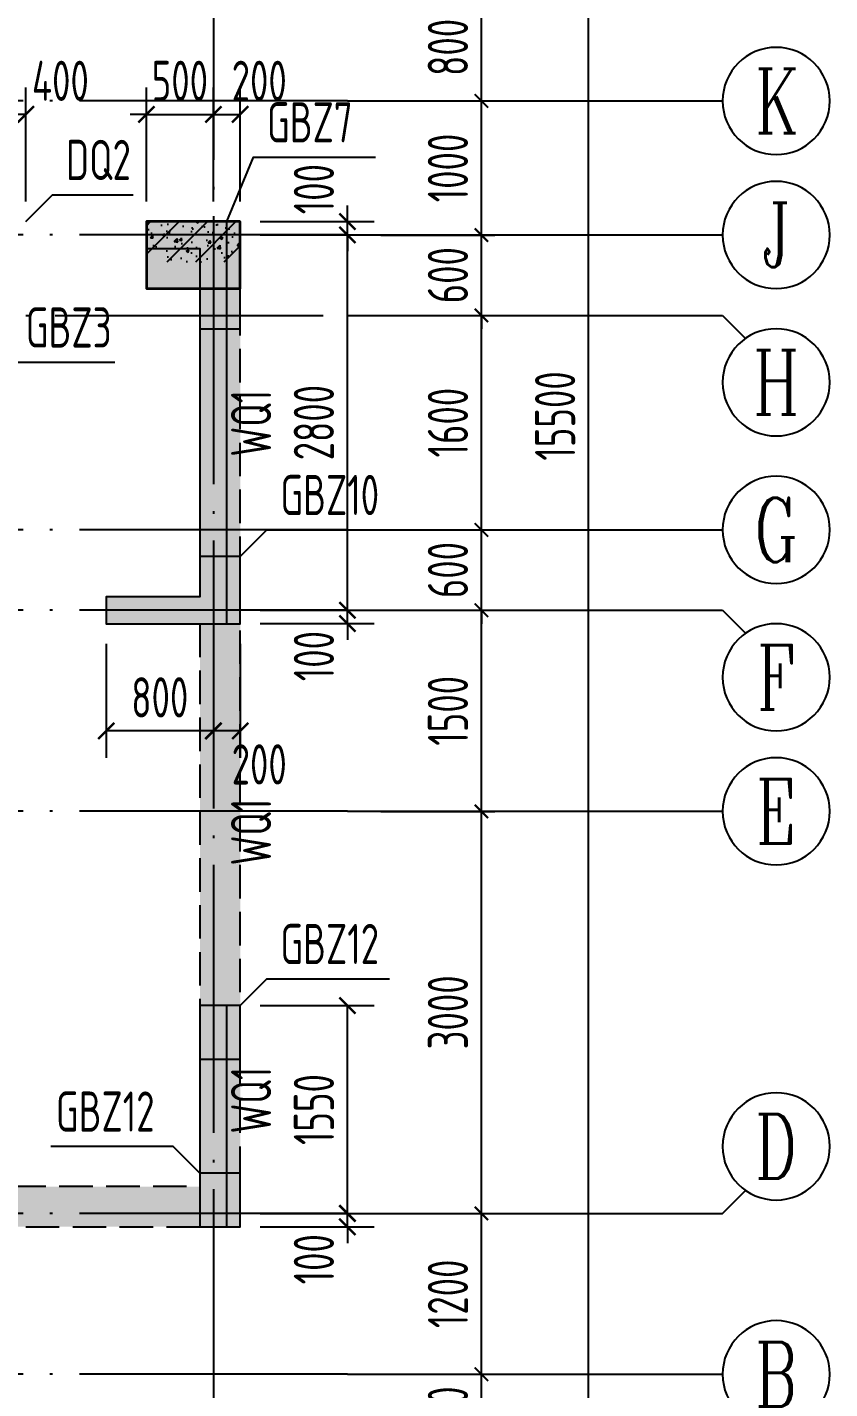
# Model space of a CAD drawing. Extents: x -812054 to 22247, y -644080 to 1003627.
# Drawn here: x -431645 to -425656, y -149689 to -139531 of the extents above; entities that cross this region are included whole.
import ezdxf
from ezdxf.enums import TextEntityAlignment as Align

# ---------------------------------------------------------------- set-up
doc = ezdxf.new("R2010")
doc.units = 0
doc.header["$LTSCALE"] = 1000
doc.linetypes.add('__DASH', pattern=[0.35, 0.25, -0.1])
doc.linetypes.add('DOTE', pattern=[2.42, 2, -0.2, 0.02, -0.2])
doc.layers.get('0').update_dxf_attribs({"linetype": 'CONTINUOUS'})
doc.layers.get('DEFPOINTS').update_dxf_attribs({"linetype": 'CONTINUOUS'})
for name, color, linetype in [('A-AXIS', 1, 'CONTINUOUS'), ('A-DOTE', 10, 'DOTE'), ('AXIS_NUM', 7, 'CONTINUOUS'), ('COLU_DE_TEXT', 7, 'CONTINUOUS'), ('LABEL', 1, 'CONTINUOUS'), ('S-Q墙填充', 252, 'CONTINUOUS'), ('S-Q墙实线', 6, 'CONTINUOUS'), ('S-Q墙标注', 3, 'CONTINUOUS'), ('S-X详图填充', 252, 'CONTINUOUS'), ('S-X详图实线', 4, 'CONTINUOUS'), ('S-Y一般标注', 3, 'CONTINUOUS'), ('S-Z柱实线', 6, 'CONTINUOUS')]:
    doc.layers.add(name, color=color, linetype=linetype)
doc.styles.add('TSSD_Axis', font='complex.shx', dxfattribs={"width": 0.7, "bigfont": 'hztxt.shx'})
doc.styles.add('TSSD_DIMENSION', font='Tssdeng.shx', dxfattribs={"width": 0.7, "bigfont": 'tssdchn.shx'})
doc.styles.add('TSSD_REIN', font='tssdeng.shx', dxfattribs={"width": 0.7, "height": 300, "bigfont": 'tssdchn.shx'})
doc.styles.add('结构文字', font='zstxt.shx', dxfattribs={"width": 0.7, "bigfont": 'zshz.shx'})
doc.dimstyles.new('STRUCK', dxfattribs={"dimtxt": 400, "dimasz": 121, "dimexe": 200, "dimexo": 150, "dimgap": 115, "dimtad": 1, "dimdec": 0, "dimdsep": 46, "dimtxsty": '结构文字', "dimblk": 'ARCHTICK', "dimcen": 400, "dimclrd": 3, "dimclre": 3, "dimclrt": 7, "dimadec": 0, "dimazin": 0, "dimtfac": 1, "dimtdec": 0, "dimtix": 1, "dimtmove": 2, "dimatfit": 3, "dimldrblk": '_DIMX', "dimfxl": 1, "dimtolj": 1, "dimtzin": 0, "dimarcsym": 0})
doc.dimstyles.new('TSSD_100_100', dxfattribs={"dimtxt": 300, "dimasz": 100, "dimexe": 100, "dimexo": 250, "dimgap": 100, "dimtad": 1, "dimdec": 0, "dimzin": 0, "dimdsep": 46, "dimtxsty": 'TSSD_DIMENSION', "dimblk": 'ARCHTICK', "dimcen": 0, "dimdle": 100, "dimclrt": 7, "dimadec": 0, "dimazin": 0, "dimtfac": 1, "dimtdec": 0, "dimtix": 1, "dimtmove": 2, "dimatfit": 3, "dimldrblk": 'ARCHTICK', "dimfxl": 1, "dimtolj": 1, "dimtzin": 0, "dimarcsym": 0})

# ---------------------------------------------------------------- blocks, each defined once
blk = doc.blocks.new('ts_axno')
at = {"color": 0, "linetype": 'ByBlock', "lineweight": -2}
blk.add_circle((0, 0), 0.5, dxfattribs=at)
at = {"color": 0, "linetype": 'ByBlock', "lineweight": -2, "style": 'TSSD_Axis', "width": 0.7}
blk.add_attdef('A', text='', height=0.6, dxfattribs=at).set_placement((0, 0), align=Align.MIDDLE_CENTER)
blk = doc.blocks.new('_ArchTick')
at = {"color": 0, "linetype": 'ByBlock', "const_width": 0.15}
blk.add_lwpolyline([(-0.5, -0.5), (0.5, 0.5)], dxfattribs=at)
blk = doc.blocks.new('*D395')
at = {"layer": 'DEFPOINTS', "color": 0, "transparency": 16777216}
for p in [(259139, 65704), (260139, 65704), (259139, 65104)]:
    blk.add_point(p, dxfattribs=at)
at = {"layer": 'S-Y一般标注', "color": 0, "lineweight": -2, "transparency": 16777216}
for p, q in [((260139, 65704), (260139, 65804)), ((259389, 65704), (260239, 65704)), ((260139, 65104), (260139, 65704)), ((259389, 65104), (260239, 65104)), ((260139, 65104), (260139, 65004))]:
    blk.add_line(p, q, dxfattribs=at)
at = {"layer": 'S-Y一般标注', "color": 0, "lineweight": -2, "transparency": 16777216, "xscale": 100, "yscale": 100, "zscale": 100}
for p, rotation in [((260139, 65704), 270), ((260139, 65104), 90)]:
    blk.add_blockref('_ArchTick', p, dxfattribs=dict(at, rotation=rotation))
at = {"layer": 'S-Y一般标注', "color": 7, "transparency": 16777216, "insert": (259889, 65404), "char_height": 300, "attachment_point": 5, "rotation": 90, "style": 'TSSD_DIMENSION'}
blk.add_mtext('\\A1;600', dxfattribs=at)
blk = doc.blocks.new('*D396')
at = {"layer": 'DEFPOINTS', "color": 0, "transparency": 16777216}
for p in [(259139, 71404), (260139, 71404), (259139, 69904)]:
    blk.add_point(p, dxfattribs=at)
at = {"layer": 'S-Y一般标注', "color": 0, "lineweight": -2, "transparency": 16777216}
for p, q in [((260139, 69804), (260139, 71504)), ((259389, 71404), (260239, 71404)), ((259389, 69904), (260239, 69904))]:
    blk.add_line(p, q, dxfattribs=at)
at = {"layer": 'S-Y一般标注', "color": 0, "lineweight": -2, "transparency": 16777216, "xscale": 100, "yscale": 100, "zscale": 100}
for p, rotation in [((260139, 71404), 90), ((260139, 69904), 270)]:
    blk.add_blockref('_ArchTick', p, dxfattribs=dict(at, rotation=rotation))
at = {"layer": 'S-Y一般标注', "color": 7, "transparency": 16777216, "insert": (259889, 70654), "char_height": 300, "attachment_point": 5, "rotation": 90, "style": 'TSSD_DIMENSION'}
blk.add_mtext('\\A1;1500', dxfattribs=at)
blk = doc.blocks.new('*D397')
at = {"layer": 'DEFPOINTS', "color": 0, "transparency": 16777216}
for p in [(259139, 72004), (260139, 72004), (259139, 71404)]:
    blk.add_point(p, dxfattribs=at)
at = {"layer": 'S-Y一般标注', "color": 0, "lineweight": -2, "transparency": 16777216}
for p, q in [((260139, 72004), (260139, 72104)), ((259389, 72004), (260239, 72004)), ((260139, 71404), (260139, 72004)), ((259389, 71404), (260239, 71404)), ((260139, 71404), (260139, 71304))]:
    blk.add_line(p, q, dxfattribs=at)
at = {"layer": 'S-Y一般标注', "color": 0, "lineweight": -2, "transparency": 16777216, "xscale": 100, "yscale": 100, "zscale": 100}
for p, rotation in [((260139, 72004), 270), ((260139, 71404), 90)]:
    blk.add_blockref('_ArchTick', p, dxfattribs=dict(at, rotation=rotation))
at = {"layer": 'S-Y一般标注', "color": 7, "transparency": 16777216, "insert": (259889, 71704), "char_height": 300, "attachment_point": 5, "rotation": 90, "style": 'TSSD_DIMENSION'}
blk.add_mtext('\\A1;600', dxfattribs=at)
blk = doc.blocks.new('*D398')
at = {"layer": 'DEFPOINTS', "color": 0, "transparency": 16777216}
for p in [(259139, 73604), (260139, 73604), (259139, 72004)]:
    blk.add_point(p, dxfattribs=at)
at = {"layer": 'S-Y一般标注', "color": 0, "lineweight": -2, "transparency": 16777216}
for p, q in [((260139, 71904), (260139, 73704)), ((259389, 73604), (260239, 73604)), ((259389, 72004), (260239, 72004))]:
    blk.add_line(p, q, dxfattribs=at)
at = {"layer": 'S-Y一般标注', "color": 0, "lineweight": -2, "transparency": 16777216, "xscale": 100, "yscale": 100, "zscale": 100}
for p, rotation in [((260139, 73604), 90), ((260139, 72004), 270)]:
    blk.add_blockref('_ArchTick', p, dxfattribs=dict(at, rotation=rotation))
at = {"layer": 'S-Y一般标注', "color": 7, "transparency": 16777216, "insert": (259889, 72804), "char_height": 300, "attachment_point": 5, "rotation": 90, "style": 'TSSD_DIMENSION'}
blk.add_mtext('\\A1;1600', dxfattribs=at)
blk = doc.blocks.new('*D399')
at = {"layer": 'DEFPOINTS', "color": 0, "transparency": 16777216}
for p in [(259139, 74204), (260139, 74204), (259139, 73604)]:
    blk.add_point(p, dxfattribs=at)
at = {"layer": 'S-Y一般标注', "color": 0, "lineweight": -2, "transparency": 16777216}
for p, q in [((260139, 74204), (260139, 74304)), ((259389, 74204), (260239, 74204)), ((260139, 73604), (260139, 74204)), ((259389, 73604), (260239, 73604)), ((260139, 73604), (260139, 73504))]:
    blk.add_line(p, q, dxfattribs=at)
at = {"layer": 'S-Y一般标注', "color": 0, "lineweight": -2, "transparency": 16777216, "xscale": 100, "yscale": 100, "zscale": 100}
for p, rotation in [((260139, 74204), 270), ((260139, 73604), 90)]:
    blk.add_blockref('_ArchTick', p, dxfattribs=dict(at, rotation=rotation))
at = {"layer": 'S-Y一般标注', "color": 7, "transparency": 16777216, "insert": (259889, 73904), "char_height": 300, "attachment_point": 5, "rotation": 90, "style": 'TSSD_DIMENSION'}
blk.add_mtext('\\A1;600', dxfattribs=at)
blk = doc.blocks.new('*D400')
at = {"layer": 'DEFPOINTS', "color": 0, "transparency": 16777216}
for p in [(259139, 75204), (260139, 75204), (259139, 74204)]:
    blk.add_point(p, dxfattribs=at)
at = {"layer": 'S-Y一般标注', "color": 0, "lineweight": -2, "transparency": 16777216}
for p, q in [((260139, 74104), (260139, 75304)), ((259389, 75204), (260239, 75204)), ((259389, 74204), (260239, 74204))]:
    blk.add_line(p, q, dxfattribs=at)
at = {"layer": 'S-Y一般标注', "color": 0, "lineweight": -2, "transparency": 16777216, "xscale": 100, "yscale": 100, "zscale": 100}
for p, rotation in [((260139, 75204), 90), ((260139, 74204), 270)]:
    blk.add_blockref('_ArchTick', p, dxfattribs=dict(at, rotation=rotation))
at = {"layer": 'S-Y一般标注', "color": 7, "transparency": 16777216, "insert": (259889, 74704), "char_height": 300, "attachment_point": 5, "rotation": 90, "style": 'TSSD_DIMENSION'}
blk.add_mtext('\\A1;1000', dxfattribs=at)
blk = doc.blocks.new('*D401')
at = {"layer": 'DEFPOINTS', "color": 0, "transparency": 16777216}
for p in [(259139, 80604), (260939, 80604), (259139, 65104)]:
    blk.add_point(p, dxfattribs=at)
at = {"layer": 'S-Y一般标注', "color": 0, "lineweight": -2, "transparency": 16777216}
for p, q in [((260939, 65004), (260939, 80704)), ((259389, 80604), (261039, 80604)), ((259389, 65104), (261039, 65104))]:
    blk.add_line(p, q, dxfattribs=at)
at = {"layer": 'S-Y一般标注', "color": 0, "lineweight": -2, "transparency": 16777216, "xscale": 100, "yscale": 100, "zscale": 100}
for p, rotation in [((260939, 80604), 90), ((260939, 65104), 270)]:
    blk.add_blockref('_ArchTick', p, dxfattribs=dict(at, rotation=rotation))
at = {"layer": 'S-Y一般标注', "color": 7, "transparency": 16777216, "insert": (260689, 72854), "char_height": 300, "attachment_point": 5, "rotation": 90, "style": 'TSSD_DIMENSION'}
blk.add_mtext('\\A1;15500', dxfattribs=at)
blk = doc.blocks.new('*D402')
at = {"layer": 'DEFPOINTS', "color": 0, "transparency": 16777216}
for p in [(259139, 76004), (260139, 76004), (259139, 75204)]:
    blk.add_point(p, dxfattribs=at)
at = {"layer": 'S-Y一般标注', "color": 0, "lineweight": -2, "transparency": 16777216}
for p, q in [((260139, 75104), (260139, 76104)), ((259389, 76004), (260239, 76004)), ((259389, 75204), (260239, 75204))]:
    blk.add_line(p, q, dxfattribs=at)
at = {"layer": 'S-Y一般标注', "color": 0, "lineweight": -2, "transparency": 16777216, "xscale": 100, "yscale": 100, "zscale": 100}
for p, rotation in [((260139, 76004), 90), ((260139, 75204), 270)]:
    blk.add_blockref('_ArchTick', p, dxfattribs=dict(at, rotation=rotation))
at = {"layer": 'S-Y一般标注', "color": 7, "transparency": 16777216, "insert": (259889, 75604), "char_height": 300, "attachment_point": 5, "rotation": 90, "style": 'TSSD_DIMENSION'}
blk.add_mtext('\\A1;800', dxfattribs=at)
blk = doc.blocks.new('*D405')
at = {"layer": 'DEFPOINTS', "color": 0, "transparency": 16777216}
for p in [(259139, 66904), (260139, 66904), (259139, 65704)]:
    blk.add_point(p, dxfattribs=at)
at = {"layer": 'S-Y一般标注', "color": 0, "lineweight": -2, "transparency": 16777216}
for p, q in [((260139, 65604), (260139, 67004)), ((259389, 66904), (260239, 66904)), ((259389, 65704), (260239, 65704))]:
    blk.add_line(p, q, dxfattribs=at)
at = {"layer": 'S-Y一般标注', "color": 0, "lineweight": -2, "transparency": 16777216, "xscale": 100, "yscale": 100, "zscale": 100}
for p, rotation in [((260139, 66904), 90), ((260139, 65704), 270)]:
    blk.add_blockref('_ArchTick', p, dxfattribs=dict(at, rotation=rotation))
at = {"layer": 'S-Y一般标注', "color": 7, "transparency": 16777216, "insert": (259889, 66304), "char_height": 300, "attachment_point": 5, "rotation": 90, "style": 'TSSD_DIMENSION'}
blk.add_mtext('\\A1;1200', dxfattribs=at)
blk = doc.blocks.new('*D406')
at = {"layer": 'DEFPOINTS', "color": 0, "transparency": 16777216}
for p in [(259139, 69904), (260139, 69904), (259139, 66904)]:
    blk.add_point(p, dxfattribs=at)
at = {"layer": 'S-Y一般标注', "color": 0, "lineweight": -2, "transparency": 16777216}
for p, q in [((260139, 66804), (260139, 70004)), ((259389, 69904), (260239, 69904)), ((259389, 66904), (260239, 66904))]:
    blk.add_line(p, q, dxfattribs=at)
at = {"layer": 'S-Y一般标注', "color": 0, "lineweight": -2, "transparency": 16777216, "xscale": 100, "yscale": 100, "zscale": 100}
for p, rotation in [((260139, 69904), 90), ((260139, 66904), 270)]:
    blk.add_blockref('_ArchTick', p, dxfattribs=dict(at, rotation=rotation))
at = {"layer": 'S-Y一般标注', "color": 7, "transparency": 16777216, "insert": (259889, 68404), "char_height": 300, "attachment_point": 5, "rotation": 90, "style": 'TSSD_DIMENSION'}
blk.add_mtext('\\A1;3000', dxfattribs=at)
blk = doc.blocks.new('*D721')
at = {"layer": 'DEFPOINTS', "color": 0, "transparency": 16777216}
for p in [(-430056, -143881), (-429256, -143881), (-430056, -143981)]:
    blk.add_point(p, dxfattribs=at)
at = {"layer": 'S-Q墙标注', "color": 3, "lineweight": -2, "transparency": 16777216}
for p, q in [((-429256, -143881), (-429256, -143760)), ((-429906, -143881), (-429056, -143881)), ((-429256, -143981), (-429256, -143881)), ((-429906, -143981), (-429056, -143981)), ((-429256, -143981), (-429256, -144102))]:
    blk.add_line(p, q, dxfattribs=at)
at = {"layer": 'S-Q墙标注', "color": 3, "lineweight": -2, "transparency": 16777216, "xscale": 121, "yscale": 121, "zscale": 121}
for p, rotation in [((-429256, -143881), 270), ((-429256, -143981), 90)]:
    blk.add_blockref('_ArchTick', p, dxfattribs=dict(at, rotation=rotation))
at = {"layer": 'S-Q墙标注', "color": 7, "transparency": 16777216, "insert": (-429506, -144223), "char_height": 300, "attachment_point": 5, "rotation": 90, "style": 'TSSD_REIN'}
blk.add_mtext('\\A1;100', dxfattribs=at)
blk = doc.blocks.new('_DIMX')
blk.add_line((-150, 0), (150, 0))
at = {"const_width": 50}
blk.add_lwpolyline([(-70, -70), (70, 70)], dxfattribs=at)
blk = doc.blocks.new('*D722')
at = {"layer": 'DEFPOINTS', "color": 0, "transparency": 16777216}
for p in [(-430056, -141081), (-429256, -141081), (-430056, -143881)]:
    blk.add_point(p, dxfattribs=at)
at = {"layer": 'S-Q墙标注', "color": 3, "lineweight": -2, "transparency": 16777216}
for p, q in [((-429906, -141081), (-429056, -141081)), ((-429256, -143881), (-429256, -141081)), ((-429906, -143881), (-429056, -143881))]:
    blk.add_line(p, q, dxfattribs=at)
at = {"layer": 'S-Q墙标注', "color": 3, "lineweight": -2, "transparency": 16777216, "xscale": 121, "yscale": 121, "zscale": 121}
for p, rotation in [((-429256, -141081), 90), ((-429256, -143881), 270)]:
    blk.add_blockref('_ArchTick', p, dxfattribs=dict(at, rotation=rotation))
at = {"layer": 'S-Q墙标注', "color": 7, "transparency": 16777216, "insert": (-429506, -142481), "char_height": 300, "attachment_point": 5, "rotation": 90, "style": 'TSSD_REIN'}
blk.add_mtext('\\A1;2800', dxfattribs=at)
blk = doc.blocks.new('*D723')
at = {"layer": 'DEFPOINTS', "color": 0, "transparency": 16777216}
for p in [(-430056, -140981), (-429256, -140981), (-430056, -141081)]:
    blk.add_point(p, dxfattribs=at)
at = {"layer": 'S-Q墙标注', "color": 3, "lineweight": -2, "transparency": 16777216}
for p, q in [((-429256, -140981), (-429256, -140860)), ((-429906, -140981), (-429056, -140981)), ((-429256, -141081), (-429256, -140981)), ((-429906, -141081), (-429056, -141081)), ((-429256, -141081), (-429256, -141202))]:
    blk.add_line(p, q, dxfattribs=at)
at = {"layer": 'S-Q墙标注', "color": 3, "lineweight": -2, "transparency": 16777216, "xscale": 121, "yscale": 121, "zscale": 121}
for p, rotation in [((-429256, -140981), 270), ((-429256, -141081), 90)]:
    blk.add_blockref('_ArchTick', p, dxfattribs=dict(at, rotation=rotation))
at = {"layer": 'S-Q墙标注', "color": 7, "transparency": 16777216, "insert": (-429506, -140739), "char_height": 300, "attachment_point": 5, "rotation": 90, "style": 'TSSD_REIN'}
blk.add_mtext('\\A1;100', dxfattribs=at)
blk = doc.blocks.new('*D724')
at = {"layer": 'DEFPOINTS', "color": 0, "transparency": 16777216}
for p in [(-430256, -143981), (-430056, -143981), (-430256, -144781)]:
    blk.add_point(p, dxfattribs=at)
at = {"layer": 'S-Q墙标注', "color": 3, "lineweight": -2, "transparency": 16777216}
for p, q in [((-430256, -144131), (-430256, -144981)), ((-430056, -144131), (-430056, -144981)), ((-430056, -144781), (-430256, -144781))]:
    blk.add_line(p, q, dxfattribs=at)
at = {"layer": 'S-Q墙标注', "color": 3, "lineweight": -2, "transparency": 16777216, "xscale": 121, "yscale": 121, "zscale": 121, "rotation": 180}
blk.add_blockref('_ArchTick', (-430256, -144781), dxfattribs=at)
at = {"layer": 'S-Q墙标注', "color": 3, "lineweight": -2, "transparency": 16777216, "xscale": 121, "yscale": 121, "zscale": 121}
blk.add_blockref('_ArchTick', (-430056, -144781), dxfattribs=at)
at = {"layer": 'S-Q墙标注', "color": 7, "transparency": 16777216, "insert": (-429914, -145031), "char_height": 300, "attachment_point": 5, "style": 'TSSD_REIN'}
blk.add_mtext('\\A1;200', dxfattribs=at)
blk = doc.blocks.new('*D725')
at = {"layer": 'DEFPOINTS', "color": 0, "transparency": 16777216}
for p in [(-431056, -143981), (-430256, -143981), (-431056, -144781)]:
    blk.add_point(p, dxfattribs=at)
at = {"layer": 'S-Q墙标注', "color": 3, "lineweight": -2, "transparency": 16777216}
for p, q in [((-431056, -144131), (-431056, -144981)), ((-430256, -144131), (-430256, -144981)), ((-430256, -144781), (-431056, -144781))]:
    blk.add_line(p, q, dxfattribs=at)
at = {"layer": 'S-Q墙标注', "color": 3, "lineweight": -2, "transparency": 16777216, "xscale": 121, "yscale": 121, "zscale": 121, "rotation": 180}
blk.add_blockref('_ArchTick', (-431056, -144781), dxfattribs=at)
at = {"layer": 'S-Q墙标注', "color": 3, "lineweight": -2, "transparency": 16777216, "xscale": 121, "yscale": 121, "zscale": 121}
blk.add_blockref('_ArchTick', (-430256, -144781), dxfattribs=at)
at = {"layer": 'S-Q墙标注', "color": 7, "transparency": 16777216, "insert": (-430656, -144531), "char_height": 300, "attachment_point": 5, "style": 'TSSD_REIN'}
blk.add_mtext('\\A1;800', dxfattribs=at)
blk = doc.blocks.new('*D726')
at = {"layer": 'DEFPOINTS', "color": 0, "transparency": 16777216}
for p in [(-430056, -148381), (-429256, -148381), (-430056, -148481)]:
    blk.add_point(p, dxfattribs=at)
at = {"layer": 'S-Q墙标注', "color": 3, "lineweight": -2, "transparency": 16777216}
for p, q in [((-429256, -148381), (-429256, -148260)), ((-429906, -148381), (-429056, -148381)), ((-429256, -148481), (-429256, -148381)), ((-429906, -148481), (-429056, -148481)), ((-429256, -148481), (-429256, -148602))]:
    blk.add_line(p, q, dxfattribs=at)
at = {"layer": 'S-Q墙标注', "color": 3, "lineweight": -2, "transparency": 16777216, "xscale": 121, "yscale": 121, "zscale": 121}
for p, rotation in [((-429256, -148381), 270), ((-429256, -148481), 90)]:
    blk.add_blockref('_ArchTick', p, dxfattribs=dict(at, rotation=rotation))
at = {"layer": 'S-Q墙标注', "color": 7, "transparency": 16777216, "insert": (-429506, -148723), "char_height": 300, "attachment_point": 5, "rotation": 90, "style": 'TSSD_REIN'}
blk.add_mtext('\\A1;100', dxfattribs=at)
blk = doc.blocks.new('*D727')
at = {"layer": 'DEFPOINTS', "color": 0, "transparency": 16777216}
for p in [(-430056, -146831), (-429256, -146831), (-430056, -148381)]:
    blk.add_point(p, dxfattribs=at)
at = {"layer": 'S-Q墙标注', "color": 3, "lineweight": -2, "transparency": 16777216}
for p, q in [((-429906, -146831), (-429056, -146831)), ((-429256, -148381), (-429256, -146831)), ((-429906, -148381), (-429056, -148381))]:
    blk.add_line(p, q, dxfattribs=at)
at = {"layer": 'S-Q墙标注', "color": 3, "lineweight": -2, "transparency": 16777216, "xscale": 121, "yscale": 121, "zscale": 121}
for p, rotation in [((-429256, -146831), 90), ((-429256, -148381), 270)]:
    blk.add_blockref('_ArchTick', p, dxfattribs=dict(at, rotation=rotation))
at = {"layer": 'S-Q墙标注', "color": 7, "transparency": 16777216, "insert": (-429506, -147606), "char_height": 300, "attachment_point": 5, "rotation": 90, "style": 'TSSD_REIN'}
blk.add_mtext('\\A1;1550', dxfattribs=at)
blk = doc.blocks.new('*D728')
at = {"layer": 'DEFPOINTS', "color": 0, "transparency": 16777216}
for p in [(-430256, -140181), (-430756, -140981), (-430256, -140981)]:
    blk.add_point(p, dxfattribs=at)
at = {"layer": 'S-Q墙标注', "color": 3, "lineweight": -2, "transparency": 16777216}
for p, q in [((-430756, -140831), (-430756, -139981)), ((-430256, -140831), (-430256, -139981)), ((-430756, -140181), (-430877, -140181)), ((-430756, -140181), (-430256, -140181)), ((-430256, -140181), (-430135, -140181))]:
    blk.add_line(p, q, dxfattribs=at)
at = {"layer": 'S-Q墙标注', "color": 3, "lineweight": -2, "transparency": 16777216, "xscale": 121, "yscale": 121, "zscale": 121}
blk.add_blockref('_ArchTick', (-430756, -140181), dxfattribs=at)
at = {"layer": 'S-Q墙标注', "color": 3, "lineweight": -2, "transparency": 16777216, "xscale": 121, "yscale": 121, "zscale": 121, "rotation": 180}
blk.add_blockref('_ArchTick', (-430256, -140181), dxfattribs=at)
at = {"layer": 'S-Q墙标注', "color": 7, "transparency": 16777216, "insert": (-430506, -139931), "char_height": 300, "attachment_point": 5, "style": 'TSSD_REIN'}
blk.add_mtext('\\A1;500', dxfattribs=at)
blk = doc.blocks.new('*D729')
at = {"layer": 'DEFPOINTS', "color": 0, "transparency": 16777216}
for p in [(-430056, -140181), (-430256, -140981), (-430056, -140981)]:
    blk.add_point(p, dxfattribs=at)
at = {"layer": 'S-Q墙标注', "color": 3, "lineweight": -2, "transparency": 16777216}
for p, q in [((-430256, -140831), (-430256, -139981)), ((-430056, -140831), (-430056, -139981)), ((-430256, -140181), (-430056, -140181))]:
    blk.add_line(p, q, dxfattribs=at)
at = {"layer": 'S-Q墙标注', "color": 3, "lineweight": -2, "transparency": 16777216, "xscale": 121, "yscale": 121, "zscale": 121, "rotation": 180}
blk.add_blockref('_ArchTick', (-430256, -140181), dxfattribs=at)
at = {"layer": 'S-Q墙标注', "color": 3, "lineweight": -2, "transparency": 16777216, "xscale": 121, "yscale": 121, "zscale": 121}
blk.add_blockref('_ArchTick', (-430056, -140181), dxfattribs=at)
at = {"layer": 'S-Q墙标注', "color": 7, "transparency": 16777216, "insert": (-429914, -139931), "char_height": 300, "attachment_point": 5, "style": 'TSSD_REIN'}
blk.add_mtext('\\A1;200', dxfattribs=at)
blk = doc.blocks.new('*D742')
at = {"layer": 'DEFPOINTS', "color": 0, "transparency": 16777216}
for p in [(-432056, -140181), (-432056, -140981), (-431656, -140981)]:
    blk.add_point(p, dxfattribs=at)
at = {"layer": 'S-Q墙标注', "color": 3, "lineweight": -2, "transparency": 16777216}
for p, q in [((-432056, -140831), (-432056, -139981)), ((-431656, -140831), (-431656, -139981)), ((-431656, -140181), (-432056, -140181))]:
    blk.add_line(p, q, dxfattribs=at)
at = {"layer": 'S-Q墙标注', "color": 3, "lineweight": -2, "transparency": 16777216, "xscale": 121, "yscale": 121, "zscale": 121, "rotation": 180}
blk.add_blockref('_ArchTick', (-432056, -140181), dxfattribs=at)
at = {"layer": 'S-Q墙标注', "color": 3, "lineweight": -2, "transparency": 16777216, "xscale": 121, "yscale": 121, "zscale": 121}
blk.add_blockref('_ArchTick', (-431656, -140181), dxfattribs=at)
at = {"layer": 'S-Q墙标注', "color": 7, "transparency": 16777216, "insert": (-431398, -139931), "char_height": 300, "attachment_point": 5, "style": 'TSSD_REIN'}
blk.add_mtext('\\A1;400', dxfattribs=at)
blk = doc.blocks.new('20210812.03353967')
at = {"layer": 'A-AXIS'}
for p, q in [((-163570.9, -49552.1), (-160770.9, -49552.1)), ((-163570.9, -50552.1), (-160770.9, -50552.1)), ((-163570.9, -51151.8), (-160770.9, -51151.8)), ((-160770.9, -51151.8), (-160599.3, -51323.4)), ((-163570.9, -52752.1), (-160770.9, -52752.1)), ((-163570.9, -53352.1), (-160770.9, -53352.1)), ((-160770.9, -53352.1), (-160599.3, -53523.7)), ((-163570.9, -54852.1), (-160770.9, -54852.1)), ((-160770.9, -57852.1), (-160599.3, -57680.5)), ((-163570.9, -57852.1), (-160770.9, -57852.1)), ((-163570.9, -59052.1), (-160770.9, -59052.1))]:
    blk.add_line(p, q, dxfattribs=at)
at = {"layer": 'A-DOTE'}
for p, q in [((-164570.9, -43152.1), (-164570.9, -60652.1)), ((-163570.9, -49552.1), (-216570.9, -49552.1)), ((-163570.9, -50552.1), (-216570.9, -50552.1)), ((-216570.9, -51151.8), (-163570.9, -51151.8)), ((-163570.9, -52752.1), (-216570.9, -52752.1)), ((-163570.9, -53352.1), (-216570.9, -53352.1)), ((-163570.9, -54852.1), (-216570.9, -54852.1)), ((-163570.9, -57852.1), (-216570.9, -57852.1)), ((-163570.9, -59052.1), (-216570.9, -59052.1))]:
    blk.add_line(p, q, dxfattribs=at)
at = {"layer": 'A-AXIS'}
ref = blk.add_blockref('ts_axno', (-160370.9, -49552.1), dxfattribs=dict(at, xscale=-800, yscale=800, zscale=800))
ref.add_attrib('G', 'K', dxfattribs={"layer": 'AXIS_NUM', "height": 480, "style": 'TSSD_Axis', "width": 0.7}).set_placement((-160370.9, -49552.1), align=Align.MIDDLE_CENTER)
ref = blk.add_blockref('ts_axno', (-160370.9, -50552.1), dxfattribs=dict(at, xscale=-800, yscale=800, zscale=800))
ref.add_attrib('G', 'J', dxfattribs={"layer": 'AXIS_NUM', "height": 480, "style": 'TSSD_Axis', "width": 0.7}).set_placement((-160370.9, -50552.1), align=Align.MIDDLE_CENTER)
ref = blk.add_blockref('ts_axno', (-160370.9, -51651.8), dxfattribs=dict(at, xscale=-800, yscale=800, zscale=800))
ref.add_attrib('C', 'H', dxfattribs={"layer": 'AXIS_NUM', "height": 480, "style": 'TSSD_Axis', "width": 0.7}).set_placement((-160370.9, -51651.8), align=Align.MIDDLE_CENTER)
ref = blk.add_blockref('ts_axno', (-160370.9, -52752.1), dxfattribs=dict(at, xscale=-800, yscale=800, zscale=800))
ref.add_attrib('D', 'G', dxfattribs={"layer": 'AXIS_NUM', "height": 480, "style": 'TSSD_Axis', "width": 0.7}).set_placement((-160370.9, -52752.1), align=Align.MIDDLE_CENTER)
ref = blk.add_blockref('ts_axno', (-160370.9, -53852.1), dxfattribs=dict(at, xscale=-800, yscale=800, zscale=800))
ref.add_attrib('C', 'F', dxfattribs={"layer": 'AXIS_NUM', "height": 480, "style": 'TSSD_Axis', "width": 0.7}).set_placement((-160370.9, -53852.1), align=Align.MIDDLE_CENTER)
ref = blk.add_blockref('ts_axno', (-160370.9, -54852.1), dxfattribs=dict(at, xscale=-800, yscale=800, zscale=800))
ref.add_attrib('B', 'E', dxfattribs={"layer": 'AXIS_NUM', "height": 480, "style": 'TSSD_Axis', "width": 0.7}).set_placement((-160370.9, -54852.1), align=Align.MIDDLE_CENTER)
ref = blk.add_blockref('ts_axno', (-160370.9, -57352.1), dxfattribs=dict(at, xscale=-800, yscale=800, zscale=800, rotation=180))
ref.add_attrib('C', 'D', dxfattribs={"layer": 'AXIS_NUM', "height": 480, "style": 'TSSD_Axis', "width": 0.7}).set_placement((-160370.9, -57352.1), align=Align.MIDDLE_CENTER)
ref = blk.add_blockref('ts_axno', (-160370.9, -59052.1), dxfattribs=dict(at, xscale=-800, yscale=800, zscale=800))
ref.add_attrib('A', 'B', dxfattribs={"layer": 'AXIS_NUM', "height": 480, "style": 'TSSD_Axis', "width": 0.7}).set_placement((-160370.9, -59052.1), align=Align.MIDDLE_CENTER)
at = {"layer": 'S-Y一般标注'}
for base, p1, p2, picture, middle in [((-161770.9, -44152.1), (-163570.9, -59652.1), (-163570.9, -44152.1), '*D401', (-162020.9, -51902.1)), ((-162570.9, -48752.1), (-163570.9, -49552.1), (-163570.9, -48752.1), '*D402', (-162820.9, -49152.1)), ((-162570.9, -49552.1), (-163570.9, -50552.1), (-163570.9, -49552.1), '*D400', (-162820.9, -50052.1)), ((-162570.9, -50552.1), (-163570.9, -51151.8), (-163570.9, -50552.1), '*D399', (-162820.9, -50852)), ((-162570.9, -51151.8), (-163570.9, -52752.1), (-163570.9, -51151.8), '*D398', (-162820.9, -51952)), ((-162570.9, -52752.1), (-163570.9, -53352.1), (-163570.9, -52752.1), '*D397', (-162820.9, -53052.1)), ((-162570.9, -53352.1), (-163570.9, -54852.1), (-163570.9, -53352.1), '*D396', (-162820.9, -54102.1)), ((-162570.9, -54852.1), (-163570.9, -57852.1), (-163570.9, -54852.1), '*D406', (-162820.9, -56352.1)), ((-162570.9, -57852.1), (-163570.9, -59052.1), (-163570.9, -57852.1), '*D405', (-162820.9, -58452.1)), ((-162570.9, -59052.1), (-163570.9, -59652.1), (-163570.9, -59052.1), '*D395', (-162820.9, -59352.1))]:
    dim = blk.add_linear_dim(base=base, p1=p1, p2=p2, angle=90, dimstyle='TSSD_100_100', dxfattribs=at)
    dim.commit()
    dim.dimension.update_dxf_attribs({"geometry": picture, "text_midpoint": middle, "insert": (-422709.7, -124756.3)})

msp = doc.modelspace()

# ---------------------------------------------------------------- hatches: boundary and pattern name
at = {"layer": 'S-Q墙填充'}
h = msp.add_hatch(dxfattribs=at)
h.set_pattern_fill('ARMORED', color=252, scale=30, style=0)
h.set_pattern_definition([(50, (-226609.78, -77846.11), (215.17805, -18.82564), [22.5, -247.5]), (355, (-226609.78, -77846.1), (-41.6254, 225.65764), [18, -198]), (100.4514, (-226591.85, -77847.68), (173.55281, 206.83186), [19.12206, -210.34263]), (46.1842, (-226609.78, -77786.1), (320.17231, -49.6557), [33.75, -371.25]), (96.6356, (-226583.1, -77790.25), (280.3988, 292.23536), [28.6831, -315.5139]), (351.1842, (-226609.8, -77786.1), (280.3986, 292.2356), [27, -297]), (21, (-226579.78, -77801.11), (179.07212, -120.78567), [22.5, -247.5]), (326, (-226579.78, -77801.1), (72.9946, 217.54501), [18, -198]), (71.4514, (-226564.86, -77811.18), (252.06679, 96.75915), [19.12206, -210.34263]), (37.5, (-226609.784, -77846.11), (3.647957, 99.868156), [0, -195.6, 0, -201, 0, -198.75]), (7.5, (-226609.78, -77846.11), (78.92086, 118.323514), [0, -114.6, 0, -191.1, 0, -75.75]), (327.5, (-226676.68, -77846.11), (160.14673, -6.766462), [0, -75, 0, -234, 0, -310.5]), (317.5, (-226706.68, -77846.11), (174.95585, 30.031495), [0, -97.5, 0, -155.4, 0, -220.5]), (45, (-226609.78, -77846.11), (-106.06602, 106.06602), [])])
h.paths.add_polyline_path([(-470855.99, -148031.19), (-471155.99, -148031.08), (-471155.99, -148181.17), (-480055.99, -148181.18), (-480055.99, -145281.04), (-481942.16, -145281.04), (-481942.16, -141281.04), (-482242.16, -141281.04), (-482242.16, -145581.04), (-480355.99, -145581.04), (-480356.03, -148481.04), (-471155.95, -148481.41), (-471155.99, -149681.05), (-464356.01, -149680.77), (-464356.02, -148481.17), (-446155.95, -148481.77), (-446155.95, -149681.05), (-439356.01, -149681.05), (-439356.01, -148481.04), (-430056.01, -148481.06), (-430056.01, -140981.04), (-430756, -140981.04), (-430756, -141181.04), (-430356, -141181.04), (-430356.01, -148181.04), (-439356.01, -148181.04), (-439356.01, -148031.05), (-439656.01, -148031.05), (-439656.04, -149381.05), (-445855.99, -149381.05), (-445855.99, -148031.05), (-446155.99, -148031.07), (-446155.97, -148181.04), (-464356.03, -148178.49), (-464356.01, -148031.08), (-464656.01, -148031.04), (-464656.01, -149381.05), (-470855.98, -149381.05)])
h = msp.add_hatch(dxfattribs=at)
h.set_pattern_fill('ARMORED', color=252, scale=30, style=0)
h.set_pattern_definition([(50, (-226609.78, -78146.11), (215.17805, -18.82564), [22.5, -247.5]), (355, (-226609.78, -78146.1), (-41.6254, 225.65764), [18, -198]), (100.4514, (-226591.85, -78147.68), (173.55281, 206.83186), [19.12206, -210.34263]), (46.1842, (-226609.78, -78086.1), (320.1723, -49.6557), [33.75, -371.25]), (96.6356, (-226583.1, -78090.25), (280.3988, 292.23536), [28.6831, -315.5139]), (351.1842, (-226609.8, -78086.1), (280.3986, 292.2356), [27, -297]), (21, (-226579.78, -78101.11), (179.07212, -120.78567), [22.5, -247.5]), (326, (-226579.78, -78101.1), (72.9946, 217.54501), [18, -198]), (71.4514, (-226564.86, -78111.18), (252.06679, 96.75915), [19.12206, -210.34263]), (37.5, (-226609.784, -78146.11), (3.647957, 99.868156), [0, -195.6, 0, -201, 0, -198.75]), (7.5, (-226609.78, -78146.11), (78.92086, 118.323514), [0, -114.6, 0, -191.1, 0, -75.75]), (327.5, (-226676.68, -78146.11), (160.14673, -6.766462), [0, -75, 0, -234, 0, -310.5]), (317.5, (-226706.68, -78146.11), (174.95585, 30.031495), [0, -97.5, 0, -155.4, 0, -220.5]), (45, (-226609.78, -78146.11), (-106.06602, 106.06602), [])])
h.paths.add_polyline_path([(-430056.04, -140981.04), (-430756.04, -140981.04), (-430756.04, -141281.04), (-430056.04, -141281.04)])
at = {"layer": 'S-X详图填充'}
h = msp.add_hatch(color=256, dxfattribs=at)
h.dxf.hatch_style = 1
h.paths.add_polyline_path([(-430356.04, -141781.04), (-430056.04, -141781.04), (-430056.04, -140981.04), (-430756.04, -140981.04), (-430756.04, -141481.04), (-430356.04, -141481.04)])
h = msp.add_hatch(color=256, dxfattribs=at)
h.dxf.hatch_style = 1
h.paths.add_polyline_path([(-430056.05, -143481.04), (-430356.05, -143481.04), (-430356.05, -143781.04), (-431056.05, -143781.04), (-431056.05, -143981.04), (-430056.05, -143981.04)])
h = msp.add_hatch(color=256, dxfattribs=at)
h.dxf.hatch_style = 1
h.paths.add_polyline_path([(-430356.05, -147231.04), (-430056.05, -147231.04), (-430056.05, -146831.04), (-430356.05, -146831.04)])
h = msp.add_hatch(color=256, dxfattribs=at)
h.dxf.hatch_style = 1
h.paths.add_polyline_path([(-430056.05, -148081.04), (-430356.05, -148081.04), (-430356.05, -148481.04), (-430056.05, -148481.04)])

# ---------------------------------------------------------------- linework, layer by layer
at = {"layer": 'LABEL'}
for points in [[(-430156.04, -140981.04), (-429956.04, -140500.3), (-429047.42, -140500.3)], [(-431656.14, -140981.04), (-431456.14, -140781.04), (-430855.93, -140781.04)], [(-431956.05, -142231.02), (-431756.05, -142031.02), (-430992.74, -142031.02)], [(-430056.05, -143481.04), (-429856.05, -143281.04), (-428980.97, -143281.04)], [(-430056.05, -146831.04), (-429856.05, -146631.04), (-428942.21, -146631.04)], [(-430356.05, -148081.04), (-430556.05, -147881.04), (-431469.9, -147881.04)]]:
    msp.add_lwpolyline(points, dxfattribs=at)
at = {"layer": 'S-Q墙实线'}
for points in [[(-430356.04, -143781.04), (-431056.05, -143781.04), (-431056.05, -143981.04), (-430156.04, -143981.04), (-430156.04, -140981.04), (-430756.04, -140981.04), (-430756.04, -141181.04), (-430356.04, -141181.04)], [(-430156.05, -148481.04), (-430156.05, -146831.04), (-430356.05, -146831.04), (-430356.05, -148481.04)]]:
    msp.add_lwpolyline(points, close=True, dxfattribs=at)
at = {"layer": 'S-Q墙实线', "linetype": '__DASH'}
for points in [[(-482242.21, -145581.04), (-480356.04, -145581.04), (-480356.03, -148481.04), (-471155.99, -148481.17), (-471156.04, -149681.05), (-464356.05, -149681.05), (-464356.1, -148481.17), (-446156, -148481.04), (-446156.03, -149681.05), (-439356.06, -149681.05), (-439356.06, -148481.04), (-430056.05, -148481.04), (-430056.04, -141181.04)], [(-430356.04, -141181.04), (-430356.04, -143781.04)], [(-430356.04, -143981.04), (-430356.05, -148181.04)]]:
    msp.add_lwpolyline(points, dxfattribs=at)
for points in [[(-430456.04, -143781.04), (-431056.05, -143781.04), (-431056.05, -143981.04, 957471.69515957)], [(-431056.05, -143981.04), (-430456.04, -143981.04, 71304.18756409)], [(-430456.05, -148181.04), (-433656.05, -148181.04), (-433656.05, -146831.04), (-433856.05, -146831.04), (-433856.05, -148181.04, 919221.7062083)]]:
    msp.add_lwpolyline(points, format="xyb", dxfattribs=at)
at = {"layer": 'S-X详图实线'}
for points in [[(-430356.04, -141781.04), (-430056.04, -141781.04), (-430056.04, -140981.04), (-430756.04, -140981.04), (-430756.04, -141481.04), (-430356.04, -141481.04), (-430356.04, -141781.04)], [(-430056.05, -143481.04), (-430356.05, -143481.04), (-430356.05, -143781.04), (-431056.05, -143781.04), (-431056.05, -143981.04), (-430056.05, -143981.04), (-430056.05, -143481.04)], [(-430356.05, -147231.04), (-430056.05, -147231.04), (-430056.05, -146831.04), (-430356.05, -146831.04), (-430356.05, -147231.04)], [(-430056.05, -148081.04), (-430356.05, -148081.04), (-430356.05, -148481.04), (-430056.05, -148481.04), (-430056.05, -148081.04)]]:
    msp.add_lwpolyline(points, close=True, dxfattribs=at)
at = {"layer": 'S-Z柱实线', "lineweight": 35}
msp.add_lwpolyline([(-430056.04, -140981.04), (-430756.04, -140981.04), (-430756.04, -141481.04), (-430056.04, -141481.04)], close=True, dxfattribs=at)

# ---------------------------------------------------------------- block references
at = {"layer": 'A-DOTE'}
msp.add_blockref('20210812.03353967', (-265685.13, -90528.95), dxfattribs=at)

# ---------------------------------------------------------------- texts
at = {"layer": 'COLU_DE_TEXT', "style": 'TSSD_REIN', "width": 0.7}
for s, p in [('GBZ7', (-429856.04, -140480.3)), ('DQ2', (-431356.14, -140761.04)), ('GBZ3', (-431656.05, -142011.02)), ('GBZ10', (-429756.05, -143261.04)), ('GBZ12', (-429756.05, -146611.04)), ('GBZ12', (-431431.44, -147861.04))]:
    msp.add_text(s, height=300, dxfattribs=at).set_placement(p, align=Align.BOTTOM_LEFT)
at = {"layer": 'S-Q墙标注', "style": 'TSSD_REIN', "width": 0.7}
for p in [(-429734.88, -142485.84), (-429734.89, -145535.84), (-429734.89, -147535.88)]:
    msp.add_text('WQ1', height=300, rotation=89.999998, dxfattribs=at).set_placement(p, align=Align.BOTTOM_CENTER)

# ---------------------------------------------------------------- dimensions: what is measured, and where the dimension line sits
at = {"layer": 'S-Q墙标注'}
for base, p1, p2, angle, picture, middle in [((-432056.04, -140181.04), (-431656.14, -140981.04), (-432056.04, -140981.04), 180, '*D742', (-431398.06, -139931.04)), ((-429256.04, -140981.04), (-430056.04, -141081.04), (-430056.04, -140981.04), 90, '*D723', (-429506.04, -140739.12)), ((-429256.04, -143881.04), (-430056.04, -143981.04), (-430056.04, -143881.04), 90, '*D721', (-429506.04, -144222.97)), ((-430256.04, -144781.04), (-430056.04, -143981.04), (-430256.04, -143981.04), 180, '*D724', (-429914.12, -145031.04)), ((-429256.05, -148381.04), (-430056.05, -148481.04), (-430056.05, -148381.04), 90, '*D726', (-429506.05, -148722.97))]:
    dim = msp.add_linear_dim(base=base, p1=p1, p2=p2, angle=angle, dimstyle='STRUCK', override={"dimtxt": 300, "dimgap": 100, "dimtxsty": 'TSSD_REIN'}, dxfattribs=at)
    dim.commit()
    dim.dimension.update_dxf_attribs({"geometry": picture, "text_midpoint": middle, "dimtype": 160})
dim = msp.add_linear_dim(base=(-430256.04, -140181.04), p1=(-430756.04, -140981.04), p2=(-430256.04, -140981.04), dimstyle='STRUCK', override={"dimtxt": 300, "dimgap": 100, "dimtxsty": 'TSSD_REIN'}, dxfattribs=at)
dim.commit()
dim.dimension.update_dxf_attribs({"geometry": '*D728', "text_midpoint": (-430506.04, -139931.04)})
dim = msp.add_linear_dim(base=(-430056.04, -140181.04), p1=(-430256.04, -140981.04), p2=(-430056.04, -140981.04), dimstyle='STRUCK', override={"dimtxt": 300, "dimgap": 100, "dimtxsty": 'TSSD_REIN'}, dxfattribs=at)
dim.commit()
dim.dimension.update_dxf_attribs({"geometry": '*D729', "text_midpoint": (-429914.11, -139931.04), "dimtype": 160})
for base, p1, p2, angle, picture, middle in [((-429256.04, -141081.04), (-430056.04, -143881.04), (-430056.04, -141081.04), 90, '*D722', (-429506.04, -142481.04)), ((-431056.05, -144781.04), (-430256.04, -143981.04), (-431056.05, -143981.04), 180, '*D725', (-430656.04, -144531.04)), ((-429256.05, -146831.08), (-430056.05, -148381.04), (-430056.05, -146831.08), 90, '*D727', (-429506.05, -147606.06))]:
    dim = msp.add_linear_dim(base=base, p1=p1, p2=p2, angle=angle, dimstyle='STRUCK', override={"dimtxt": 300, "dimgap": 100, "dimtxsty": 'TSSD_REIN'}, dxfattribs=at)
    dim.commit()
    dim.dimension.update_dxf_attribs({"geometry": picture, "text_midpoint": middle})

doc.saveas('drawing.dxf')
